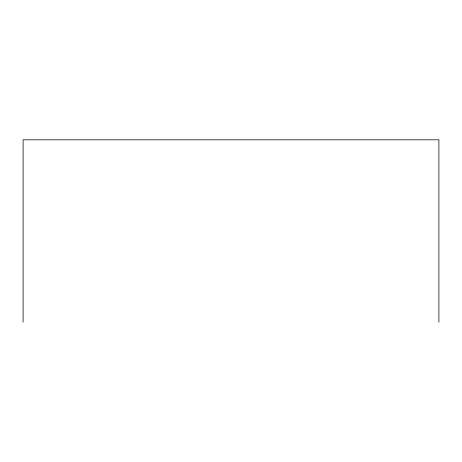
<?xml version="1.0" encoding="UTF-8"?>
<svg xmlns="http://www.w3.org/2000/svg" width="462" height="462" viewBox="0 0 462 462"><rect width="100%" height="100%" fill="white"/><g stroke="black" fill="none" stroke-linecap="round" stroke-linejoin="round"><path stroke-width="0.69" d="M438.9 322.181L438.9 139.819L23.1 139.819L23.1 322.181"/></g></svg>
